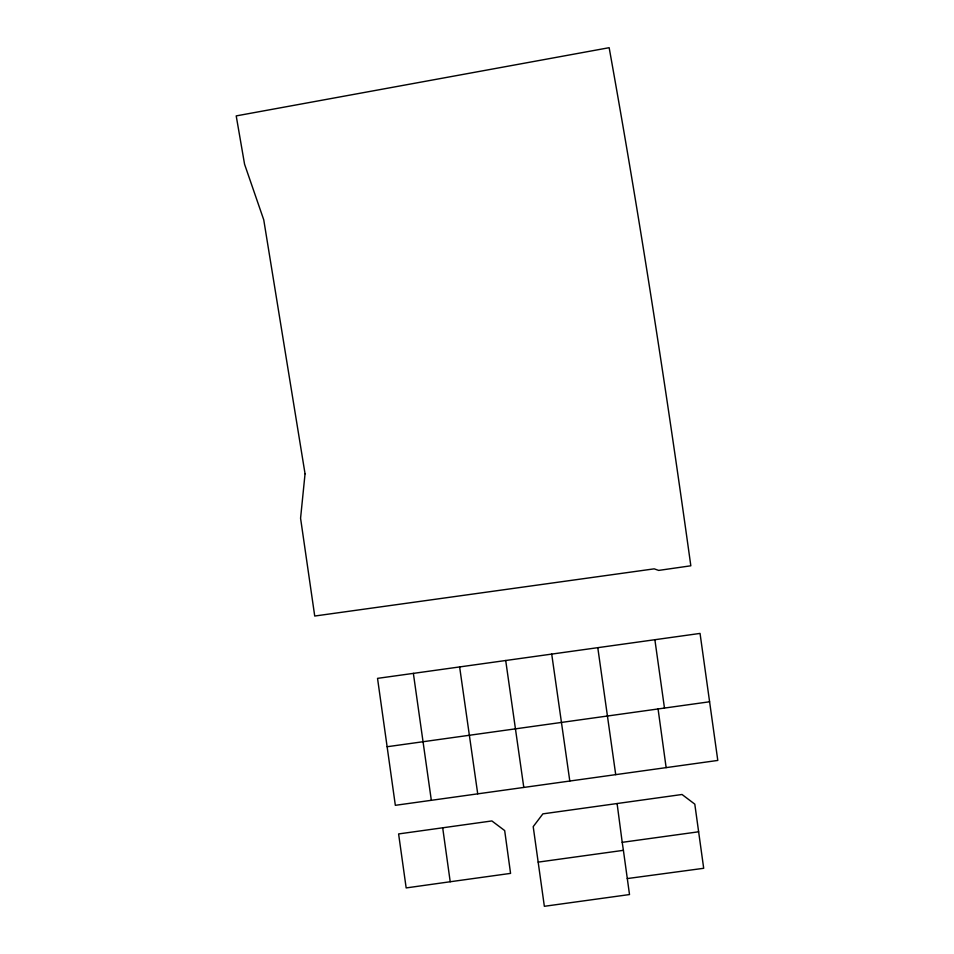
<?xml version="1.0" encoding="UTF-8"?>
<svg xmlns="http://www.w3.org/2000/svg" width="954" height="954" viewBox="0 0 954 954"><rect width="100%" height="100%" fill="white"/><g stroke="black" fill="none" stroke-linecap="round" stroke-linejoin="round"><path stroke-width="1.43" d="M413.368 673.381L700.045 633.42L717.79 760.433L395.338 805.319L377.534 678.366L413.368 673.381L431.327 800.287M387.181 746.732L709.585 701.774M450.216 881.746L406.166 887.924L398.605 833.939L491.87 820.941L504.678 830.576L510.569 873.387L450.216 881.746L442.692 827.798M617.095 803.554L622.211 842.334L698.638 831.793M538.199 862.118L623.403 850.336L629.509 894.554L544.352 906.3L533.203 826.641L542.874 813.869L682.027 794.491L694.798 804.139L703.694 868.295L627.243 878.574M622.211 842.334L623.403 850.336M523.794 787.42L505.703 660.502M569.8 781.016L551.71 654.074M477.715 793.823L459.625 666.906M615.712 774.648L597.788 647.671M654.873 639.693L664.473 708.047M658.069 708.941L666.142 767.636M305.053 473.78L300.57 518.249L314.725 616.034L654.194 568.846L658.677 570.409L690.827 565.794C666.739 392.619 640.11 219.79 609.153 47.7L236.21 115.899L244.57 164.243L263.745 219.825L305.053 473.78"/></g></svg>
